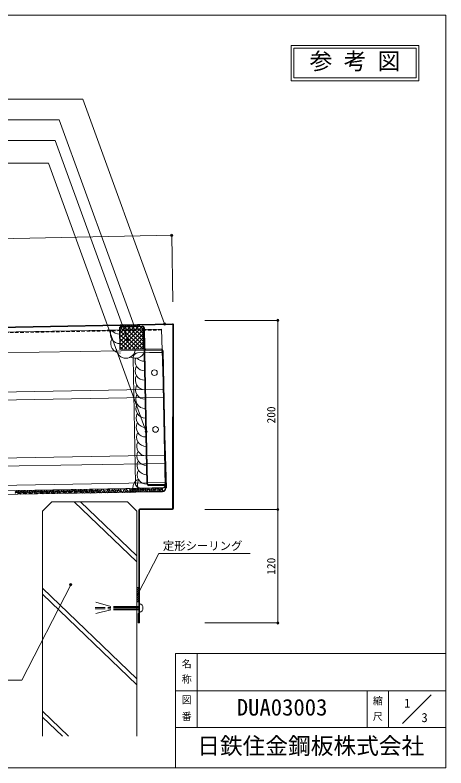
# Model space of a CAD drawing. Units: millimetres at full size, sheet at 1:3, with parts at other scales. Extents: x -593 to 9420, y -2143 to 398.
# Drawn here: x 3920 to 4376, y -398 to 398 of the extents above; entities that cross this region are included whole.
import ezdxf
from ezdxf.enums import TextEntityAlignment as Align

# ---------------------------------------------------------------- set-up
doc = ezdxf.new("R2010")
doc.units = ezdxf.units.MM
doc.header["$LTSCALE"] = 3
doc.header["$PDMODE"] = 32
doc.header["$PDSIZE"] = 2.4
doc.linetypes.add('CHAIN2', pattern=[12, 9, -1, 1, -1])
doc.linetypes.add('DASHED1', pattern=[1.8, 1.2, -0.6])
for name, color, linetype, lineweight in [('0-0', 7, 'Continuous', 9), ('0-1', 4, 'Continuous', 9), ('0-4', 3, 'Continuous', 9), ('0-6', 4, 'Continuous', 9), ('0-8', 2, 'Continuous', 9), ('0-C', 6, 'Continuous', 9), ('F-6', 7, 'Continuous', 9), ('F-D', 7, 'Continuous', 9), ('F-F__J_ADD', 4, 'Continuous', 9)]:
    doc.layers.add(name, color=color, linetype=linetype, lineweight=lineweight)
doc.layers.add('F-E', color=7, linetype='Continuous')
doc.styles.add('ＭＳ ゴシック', font='')
doc.styles.get('ＭＳ ゴシック').set_extended_font_data('MS Gothic')

msp = doc.modelspace()

# ---------------------------------------------------------------- linework, layer by layer
at = {"layer": '0-0'}
for p, q in [((3518.567, 309.303), (3991.987, 309.303)), ((4078.573, 71.409), (3991.987, 309.303)), ((3518.567, 287.334), (3967.051, 287.334)), ((4046.346, 69.471), (3967.051, 287.334)), ((3518.567, 265.365), (3962.971, 265.365)), ((4039.735, 54.459), (3962.971, 265.365)), ((3518.567, 241.299), (3955.72, 241.299)), ((4059.052, -42.603), (3955.72, 241.299)), ((3736.089, 158.185), (4086.019, 165.184)), ((4087.424, 94.942), (4086.019, 165.184)), ((4121.229, 75.227), (4198.229, 75.227)), ((4198.229, 75.227), (4198.229, -124.773)), ((4121.229, -124.773), (4198.229, -124.773)), ((4198.229, -124.773), (4198.229, -244.773)), ((4050.298, -214.485), (4072.492, -171.305)), ((4168.916, -171.305), (4072.492, -171.305)), ((3979.362, -204.373), (3927.521, -305.237)), ((4121.229, -244.773), (4198.229, -244.773)), ((3709.083, -305.237), (3927.521, -305.237))]:
    msp.add_line(p, q, dxfattribs=at)
for p in [(4086.019, 165.184), (4078.573, 71.409), (4198.229, 75.227), (4046.346, 69.471), (4039.735, 54.459), (4059.052, -42.603), (4198.229, -124.773), (3979.362, -204.373), (4050.298, -214.485), (4198.229, -244.773)]:
    msp.add_point(p, dxfattribs=at)
at = {"layer": '0-1'}
for p, q in [((4086.891, 71.575), (3739.209, 64.69)), ((3739.223, 63.99), (4086.905, 70.875)), ((4056.533, 67.167), (4056.955, 46.072)), ((4057.133, 67.179), (4057.561, 45.794)), ((4087.036, -123.773), (4087.109, 70.675)), ((4087.911, 70.575), (4087.838, -123.773)), ((4050.054, 41.042), (4074.904, 41.539)), ((4050.06, 40.733), (4075.2, 41.236)), ((4056.991, 44.273), (4056.955, 46.072)), ((4056.991, 44.273), (4057.053, 41.17)), ((4057.059, 40.873), (4059.828, -97.6)), ((4057.659, 40.885), (4057.561, 45.794)), ((4057.659, 40.885), (4060.423, -97.324)), ((4075.126, 44.945), (4058.784, 44.618)), ((4074.842, 44.63), (4058.791, 44.309)), ((4076.418, 43.115), (4079.28, -100)), ((4079.82, -98.136), (4077.018, 43.127)), ((4047.824, -97.484), (4045.162, 35.634)), ((4052.916, -102.074), (4077.766, -101.577)), ((4052.916, -102.074), (4077.766, -101.577)), ((4052.923, -102.383), (4078.038, -101.88)), ((4077.704, -98.486), (4061.353, -98.812)), ((4061.647, -98.499), (4079.82, -98.136)), ((4076.255, -98.772), (4061.958, -99.058)), ((4061.97, -99.657), (4076.267, -99.371)), ((4051.327, -124.973), (4051.327, -243.973)), ((4052.127, -124.973), (4052.127, -243.973)), ((4052.324, -123.973), (4086.836, -123.973)), ((4086.838, -124.773), (4052.327, -124.773)), ((4050.526, -234.773), (4050.526, -243.973)), ((4050.526, -234.773), (4051.327, -234.773))]:
    msp.add_line(p, q, dxfattribs=at)
at = {"layer": '0-1', "color": 2}
for p, q in [((3949.327, -126.687), (3959.327, -116.687)), ((3959.327, -116.687), (4039.327, -116.687)), ((4049.327, -180.304), (3983.113, -116.687)), ((3989.774, -116.687), (4049.327, -173.904)), ((4049.327, -126.687), (4039.327, -116.687)), ((3949.327, -364.634), (3949.327, -126.687)), ((4049.327, -126.687), (4049.327, -364.634)), ((3949.327, -207.879), (4049.327, -303.957)), ((4049.327, -310.357), (3949.327, -214.279)), ((3949.327, -337.933), (3977.118, -364.634)), ((3970.457, -364.634), (3949.327, -344.333))]:
    msp.add_line(p, q, dxfattribs=at)
at = {"layer": '0-1', "color": 3, "linetype": 'CHAIN2'}
for p, q in [((4021.533, -227.215), (4005.825, -222.881)), ((4051.627, -228.465), (4005.271, -228.465)), ((4051.627, -229.715), (4005.271, -229.715)), ((4051.627, -227.215), (4021.533, -227.215)), ((4021.533, -230.965), (4005.825, -234.799)), ((4051.627, -230.965), (4021.533, -230.965))]:
    msp.add_line(p, q, dxfattribs=at)
at = {"layer": '0-1'}
for points in [[(4054.992, 69.237), (4032.096, 68.779), (4032.108, 68.179), (4055.004, 68.637)], [(4076.387, -105.37), (4047.993, -105.938), (4048.005, -106.538), (4076.399, -105.97)]]:
    msp.add_lwpolyline(points, dxfattribs=at)
for centre in [(4067.768, 19.911), (4068.968, -40.077)]:
    msp.add_circle(centre, 3, dxfattribs=at)
for centre, radius, start, end in [((4055.034, 67.137), 2.1, 1.146, 91.146), ((4055.034, 67.137), 1.5, 1.146, 91.146), ((4086.911, 70.575), 1, 0, 91.14575), ((4086.909, 70.675), 0.2, 0, 91.14575), ((4050.154, 36.043), 5, 91.146, 181.146), ((4050.16, 35.734), 5, 91.146, 181.146), ((4058.755, 46.108), 1.8, 181.146, 271.146), ((4058.76, 45.818), 1.2, 181.146, 271.146), ((4074.872, 43.084), 1.546, 271.146, 91.146), ((4075.163, 43.09), 1.855, 271.146, 91.146), ((4052.816, -97.075), 5, 181.146, 271.146), ((4052.823, -97.384), 5, 181.146, 271.146), ((4061.323, -97.313), 1.5, 181.146, 271.146), ((4061.928, -97.558), 2.1, 181.146, 271.146), ((4061.623, -97.3), 1.2, 181.146, 271.146), ((4061.928, -97.558), 1.5, 181.146, 271.146), ((4076.327, -102.371), 3.6, 24.15, 91.146), ((4076.327, -102.371), 3, 18.323, 91.146), ((4076.327, -102.371), 3, 271.146, 1.146), ((4076.327, -102.371), 3.6, 271.146, 1.146), ((4077.735, -100.031), 1.546, 260.695, 91.146), ((4078.001, -100.027), 1.854, 7.892, 91.146), ((4078.001, -100.027), 1.854, 271.146, 1.047), ((4076.327, -102.371), 3, 1.146, 17.789), ((4076.327, -102.371), 3.6, 1.146, 23.704), ((4052.327, -124.973), 1, 90, 180), ((4052.327, -124.973), 0.2, 90, 180), ((4086.836, -123.773), 0.2, 270, 0), ((4086.838, -123.773), 1, 270, 0), ((4051.327, -243.973), 0.8, 180, 0)]:
    msp.add_arc(centre, radius, start, end, dxfattribs=at)
at = {"layer": '0-1', "color": 3}
msp.add_arc((4050.627, -229.09), 5, 287.45799, 72.54199, dxfattribs=at)
at = {"layer": '0-4'}
for p, q in [((4075.363, 65.889), (3332.254, 52.918)), ((4075.363, 65.889), (4080.408, -101.938)), ((4076.027, 43.808), (3332.254, 30.825)), ((4077.27, 2.451), (3332.254, -10.554)), ((4077.524, -5.982), (3332.254, -18.991)), ((4079.372, -67.485), (3332.254, -80.526)), ((4079.629, -76.026), (3332.254, -89.071)), ((4080.234, -96.14), (3332.254, -109.196)), ((4080.408, -101.938), (3332.254, -114.997))]:
    msp.add_line(p, q, dxfattribs=at)
at = {"layer": '0-4', "linetype": 'DASHED1'}
msp.add_line((4075.377, 65.089), (3332.268, 52.118), dxfattribs=at)
at = {"layer": '0-6'}
for p, q in [((4030.797, 68.153), (4055.791, 68.653)), ((4031.273, 44.308), (4030.797, 68.153)), ((4030.856, 65.167), (4033.783, 68.213)), ((4051.674, 44.716), (4030.865, 64.713)), ((4030.941, 60.926), (4038.025, 68.298)), ((4031.026, 56.684), (4042.267, 68.382)), ((4031.111, 52.443), (4046.509, 68.467)), ((4031.196, 48.202), (4050.752, 68.552)), ((4055.916, 44.801), (4031.598, 68.169)), ((4031.621, 44.315), (4054.994, 68.637)), ((4056.19, 48.698), (4035.84, 68.254)), ((4035.863, 44.4), (4055.86, 65.209)), ((4056.106, 52.94), (4040.081, 68.339)), ((4056.021, 57.182), (4044.323, 68.423)), ((4055.936, 61.424), (4048.564, 68.508)), ((4055.851, 65.666), (4052.805, 68.593)), ((4056.268, 44.808), (4055.791, 68.653)), ((4047.433, 44.631), (4030.95, 60.471)), ((4043.192, 44.546), (4031.035, 56.229)), ((4040.105, 44.484), (4055.945, 60.968)), ((4044.348, 44.569), (4056.03, 56.726)), ((4038.95, 44.461), (4031.12, 51.986)), ((4048.59, 44.654), (4056.115, 52.485)), ((4052.832, 44.739), (4056.2, 48.244)), ((4034.709, 44.376), (4031.204, 47.744)), ((4031.273, 44.308), (4056.268, 44.808)), ((4076.32, -102.009), (3332.254, -114.997)), ((4076.387, -105.37), (4076.32, -102.009)), ((4048.004, -106.504), (3332.254, -118.998)), ((4049.327, -207.816), (4049.853, -207.29)), ((4049.327, -222.29), (4049.327, -207.29)), ((4049.327, -207.29), (4051.327, -207.29)), ((4049.327, -209.937), (4051.327, -207.937)), ((4049.327, -212.059), (4051.327, -210.059)), ((4049.327, -214.18), (4051.327, -212.18)), ((4049.327, -216.301), (4051.327, -214.301)), ((4051.327, -207.29), (4051.327, -222.29)), ((4049.327, -218.423), (4051.327, -216.423)), ((4049.327, -220.544), (4051.327, -218.544)), ((4049.327, -222.29), (4051.327, -222.29)), ((4049.702, -222.29), (4051.327, -220.665))]:
    msp.add_line(p, q, dxfattribs=at)
msp.add_lwpolyline([(4048.005, -106.538), (4048.005, -105.938), (4076.387, -105.37)], dxfattribs=at)
for centre, radius in [((4025.975, -103.787), 0.36), ((4029.815, -103.763), 0.28), ((4031.974, -103.688), 0.36), ((4035.814, -103.664), 0.28), ((4037.973, -103.589), 0.36), ((4041.813, -103.565), 0.28), ((4044.628, -103.459), 0.36), ((4046.23, -103.156), 0.12), ((4047.367, -103.595), 0.2), ((4048.347, -103.039), 0.28), ((4049.642, -103.432), 0.16), ((4050.468, -103.541), 0.16), ((4051.341, -103.046), 0.36), ((4053.082, -103.865), 0.36), ((4053.062, -103.097), 0.12), ((4054.189, -103.559), 0.2), ((4055.181, -103.023), 0.28), ((4056.468, -103.441), 0.16), ((4057.408, -103.426), 0.16), ((4058.28, -102.932), 0.36), ((4060.021, -103.75), 0.36), ((4060.001, -102.983), 0.12), ((4061.129, -103.445), 0.2), ((4062.12, -102.908), 0.28), ((4063.407, -103.327), 0.16), ((4064.419, -103.31), 0.16), ((4065.291, -102.816), 0.36), ((4067.032, -103.634), 0.36), ((4067.012, -102.867), 0.12), ((4068.139, -103.329), 0.2), ((4069.131, -102.792), 0.28), ((4070.418, -103.211), 0.16), ((4070.946, -103.2), 0.16), ((4071.808, -102.688), 0.36), ((4073.565, -103.472), 0.36), ((4073.53, -102.705), 0.12), ((4074.667, -103.144), 0.2), ((4075.281, -103.522), 0.2), ((4075.647, -102.588), 0.28), ((3920.838, -106.082), 0.2), ((3920.861, -107.442), 0.2), ((3921.445, -106.472), 0.2), ((3921.83, -105.546), 0.28), ((3921.959, -108.544), 0.12), ((3922.249, -106.739), 0.16), ((3923.22, -107.403), 0.28), ((3923.117, -105.965), 0.16), ((3923.988, -105.47), 0.36), ((3923.874, -108.192), 0.2), ((3923.968, -106.671), 0.24), ((3924.861, -107.456), 0.2), ((3924.953, -108.175), 0.16), ((3925.368, -106.648), 0.36), ((3925.71, -105.522), 0.12), ((3926.035, -108.277), 0.24), ((3926.838, -105.983), 0.2), ((3926.86, -107.343), 0.2), ((3927.444, -106.373), 0.2), ((3927.829, -105.447), 0.28), ((3927.958, -108.445), 0.12), ((3928.249, -106.64), 0.16), ((3929.219, -107.304), 0.28), ((3929.116, -105.866), 0.16), ((3929.988, -105.371), 0.36), ((3929.872, -108.094), 0.2), ((3929.968, -106.572), 0.24), ((3930.861, -107.357), 0.2), ((3930.953, -108.076), 0.16), ((3931.367, -106.549), 0.36), ((3931.709, -105.423), 0.12), ((3932.034, -108.178), 0.24), ((3932.837, -105.884), 0.2), ((3932.859, -107.244), 0.2), ((3933.443, -106.274), 0.2), ((3933.828, -105.348), 0.28), ((3933.957, -108.346), 0.12), ((3934.248, -106.541), 0.16), ((3935.219, -107.205), 0.28), ((3935.115, -105.767), 0.16), ((3935.987, -105.272), 0.36), ((3935.872, -107.995), 0.2), ((3935.967, -106.473), 0.24), ((3936.86, -107.258), 0.2), ((3936.952, -107.977), 0.16), ((3937.367, -106.45), 0.36), ((3937.708, -105.324), 0.12), ((3938.033, -108.079), 0.24), ((3938.836, -105.785), 0.2), ((3938.858, -107.145), 0.2), ((3939.442, -106.175), 0.2), ((3939.827, -105.249), 0.28), ((3939.957, -108.247), 0.12), ((3940.247, -106.442), 0.16), ((3941.218, -107.106), 0.28), ((3941.114, -105.668), 0.16), ((3941.986, -105.173), 0.36), ((3941.871, -107.896), 0.2), ((3941.966, -106.374), 0.24), ((3942.859, -107.159), 0.2), ((3942.951, -107.878), 0.16), ((3943.366, -106.351), 0.36), ((3943.707, -105.225), 0.12), ((3944.033, -107.98), 0.24), ((3944.835, -105.686), 0.2), ((3944.857, -107.046), 0.2), ((3945.442, -106.076), 0.2), ((3945.826, -105.15), 0.28), ((3945.956, -108.148), 0.12), ((3946.246, -106.343), 0.16), ((3947.217, -107.007), 0.28), ((3947.113, -105.569), 0.16), ((3947.985, -105.074), 0.36), ((3947.87, -107.797), 0.2), ((3947.965, -106.275), 0.24), ((3948.858, -107.06), 0.2), ((3948.95, -107.779), 0.16), ((3949.365, -106.252), 0.36), ((3949.706, -105.126), 0.12), ((3950.032, -107.881), 0.24), ((3950.834, -105.587), 0.2), ((3950.857, -106.947), 0.2), ((3951.441, -105.977), 0.2), ((3951.825, -105.051), 0.28), ((3951.955, -108.049), 0.12), ((3952.245, -106.244), 0.16), ((3953.216, -106.908), 0.28), ((3953.113, -105.47), 0.16), ((3953.984, -104.975), 0.36), ((3953.869, -107.697), 0.2), ((3953.964, -106.176), 0.24), ((3954.857, -106.961), 0.2), ((3954.949, -107.68), 0.16), ((3955.364, -106.153), 0.36), ((3955.706, -105.027), 0.12), ((3956.031, -107.782), 0.24), ((3956.833, -105.488), 0.2), ((3956.856, -106.848), 0.2), ((3957.44, -105.878), 0.2), ((3957.824, -104.952), 0.28), ((3957.954, -107.95), 0.12), ((3958.244, -106.145), 0.16), ((3959.215, -106.809), 0.28), ((3959.111, -105.371), 0.16), ((3959.984, -104.876), 0.36), ((3959.868, -107.598), 0.2), ((3959.963, -106.077), 0.24), ((3960.856, -106.862), 0.2), ((3960.948, -107.581), 0.16), ((3961.363, -106.054), 0.36), ((3961.705, -104.928), 0.12), ((3962.03, -107.683), 0.24), ((3962.832, -105.389), 0.2), ((3962.855, -106.749), 0.2), ((3963.439, -105.779), 0.2), ((3963.824, -104.853), 0.28), ((3963.953, -107.851), 0.12), ((3964.243, -106.046), 0.16), ((3965.215, -106.71), 0.28), ((3965.111, -105.272), 0.16), ((3965.983, -104.777), 0.36), ((3965.868, -107.499), 0.2), ((3965.963, -105.977), 0.24), ((3966.856, -106.763), 0.2), ((3966.947, -107.482), 0.16), ((3967.362, -105.954), 0.36), ((3967.704, -104.829), 0.12), ((3968.029, -107.584), 0.24), ((3968.832, -105.29), 0.2), ((3968.854, -106.65), 0.2), ((3969.438, -105.68), 0.2), ((3969.823, -104.754), 0.28), ((3969.952, -107.752), 0.12), ((3970.243, -105.947), 0.16), ((3971.214, -106.611), 0.28), ((3971.11, -105.173), 0.16), ((3971.982, -104.678), 0.36), ((3971.867, -107.4), 0.2), ((3971.962, -105.878), 0.24), ((3972.855, -106.664), 0.2), ((3972.947, -107.382), 0.16), ((3973.362, -105.855), 0.36), ((3973.703, -104.73), 0.12), ((3974.029, -107.485), 0.24), ((3974.831, -105.191), 0.2), ((3974.853, -106.551), 0.2), ((3975.437, -105.581), 0.2), ((3975.822, -104.655), 0.28), ((3975.952, -107.653), 0.12), ((3976.242, -105.848), 0.16), ((3977.213, -106.512), 0.28), ((3977.109, -105.073), 0.16), ((3977.981, -104.579), 0.36), ((3977.866, -107.301), 0.2), ((3977.961, -105.779), 0.24), ((3978.854, -106.565), 0.2), ((3978.946, -107.283), 0.16), ((3979.361, -105.756), 0.36), ((3979.702, -104.631), 0.12), ((3980.028, -107.386), 0.24), ((3980.83, -105.092), 0.2), ((3980.852, -106.452), 0.2), ((3981.436, -105.482), 0.2), ((3981.821, -104.556), 0.28), ((3981.951, -107.554), 0.12), ((3982.241, -105.749), 0.16), ((3983.212, -106.413), 0.28), ((3983.108, -104.974), 0.16), ((3983.98, -104.48), 0.36), ((3983.865, -107.202), 0.2), ((3983.96, -105.681), 0.24), ((3984.853, -106.466), 0.2), ((3984.945, -107.184), 0.16), ((3985.36, -105.657), 0.36), ((3985.701, -104.532), 0.12), ((3986.027, -107.287), 0.24), ((3986.829, -104.993), 0.2), ((3986.852, -106.353), 0.2), ((3987.436, -105.383), 0.2), ((3987.82, -104.457), 0.28), ((3987.95, -107.455), 0.12), ((3988.24, -105.65), 0.16), ((3989.211, -106.314), 0.28), ((3989.107, -104.875), 0.16), ((3989.979, -104.381), 0.36), ((3989.864, -107.103), 0.2), ((3989.959, -105.582), 0.24), ((3990.852, -106.367), 0.2), ((3990.944, -107.085), 0.16), ((3991.359, -105.558), 0.36), ((3991.701, -104.433), 0.12), ((3992.026, -107.187), 0.24), ((3992.828, -104.894), 0.2), ((3992.851, -106.254), 0.2), ((3993.435, -105.284), 0.2), ((3993.82, -104.358), 0.28), ((3993.949, -107.356), 0.12), ((3994.239, -105.551), 0.16), ((3995.21, -106.215), 0.28), ((3995.107, -104.776), 0.16), ((3995.979, -104.282), 0.36), ((3995.863, -107.004), 0.2), ((3995.959, -105.482), 0.24), ((3996.852, -106.268), 0.2), ((3996.943, -106.986), 0.16), ((3997.358, -105.459), 0.36), ((3997.7, -104.334), 0.12), ((3998.025, -107.088), 0.24), ((3998.827, -104.795), 0.2), ((3998.85, -106.155), 0.2), ((3999.434, -105.185), 0.2), ((3999.819, -104.258), 0.28), ((3999.948, -107.257), 0.12), ((4000.238, -105.452), 0.16), ((4001.21, -106.116), 0.28), ((4001.106, -104.677), 0.16), ((4001.978, -104.183), 0.36), ((4001.863, -106.905), 0.2), ((4001.957, -105.383), 0.24), ((4002.851, -106.169), 0.2), ((4002.942, -106.887), 0.16), ((4003.357, -105.36), 0.36), ((4003.699, -104.234), 0.12), ((4004.024, -106.989), 0.24), ((4004.827, -104.696), 0.2), ((4004.849, -106.056), 0.2), ((4005.433, -105.086), 0.2), ((4005.818, -104.159), 0.28), ((4005.948, -107.158), 0.12), ((4006.238, -105.353), 0.16), ((4007.209, -106.017), 0.28), ((4007.105, -104.578), 0.16), ((4007.977, -104.084), 0.36), ((4007.862, -106.806), 0.2), ((4007.957, -105.284), 0.24), ((4008.85, -106.07), 0.2), ((4008.942, -106.788), 0.16), ((4009.356, -105.261), 0.36), ((4009.698, -104.135), 0.12), ((4010.023, -106.891), 0.24), ((4010.826, -104.597), 0.2), ((4010.848, -105.957), 0.2), ((4011.432, -104.987), 0.2), ((4011.817, -104.06), 0.28), ((4011.946, -107.059), 0.12), ((4013.208, -105.918), 0.28), ((4013.976, -103.985), 0.36), ((4013.861, -106.707), 0.2), ((4014.495, -104.864), 0.2), ((4014.849, -105.971), 0.2), ((4014.941, -106.689), 0.16), ((4015.3, -105.131), 0.16), ((4016.023, -106.792), 0.24), ((4016.167, -104.356), 0.16), ((4016.848, -105.858), 0.2), ((4017.816, -103.961), 0.28), ((4017.946, -106.96), 0.12), ((4018.419, -105.039), 0.36), ((4018.76, -103.914), 0.12), ((4019.207, -105.819), 0.28), ((4019.975, -103.886), 0.36), ((4019.86, -106.608), 0.2), ((4020.495, -104.765), 0.2), ((4020.848, -105.872), 0.2), ((4020.94, -106.59), 0.16), ((4021.299, -105.032), 0.16), ((4022.022, -106.692), 0.24), ((4022.166, -104.257), 0.16), ((4022.846, -105.759), 0.2), ((4023.018, -104.963), 0.24), ((4023.815, -103.863), 0.28), ((4023.945, -106.861), 0.12), ((4024.418, -104.94), 0.36), ((4025.206, -105.72), 0.28), ((4025.859, -106.509), 0.2), ((4026.494, -104.666), 0.2), ((4026.847, -105.773), 0.2), ((4026.939, -106.491), 0.16), ((4027.298, -104.933), 0.16), ((4027.695, -103.838), 0.12), ((4028.021, -106.593), 0.24), ((4028.166, -104.158), 0.16), ((4028.846, -105.66), 0.2), ((4029.018, -104.864), 0.24), ((4029.944, -106.762), 0.12), ((4030.417, -104.841), 0.36), ((4031.205, -105.621), 0.28), ((4031.859, -106.41), 0.2), ((4031.909, -105.537), 0.2), ((4032.493, -104.567), 0.2), ((4032.846, -105.674), 0.2), ((4032.938, -106.392), 0.16), ((4033.695, -103.739), 0.12), ((4034.02, -106.494), 0.24), ((4034.845, -105.561), 0.2), ((4035.417, -104.756), 0.28), ((4035.943, -106.662), 0.12), ((4037.204, -105.522), 0.28), ((4037.643, -104.523), 0.2), ((4037.858, -106.311), 0.2), ((4038.846, -105.575), 0.2), ((4038.938, -106.293), 0.16), ((4039.443, -104.543), 0.28), ((4039.694, -103.64), 0.12), ((4040.019, -106.395), 0.24), ((4040.844, -105.462), 0.2), ((4041.942, -106.563), 0.12), ((4042.137, -104.756), 0.28), ((4042.369, -105.864), 0.12), ((4043.204, -105.423), 0.28), ((4043.1, -103.984), 0.16), ((4043.766, -103.971), 0.16), ((4044.488, -105.789), 0.28), ((4044.632, -104.66), 0.24), ((4045.518, -105.564), 0.16), ((4046.265, -103.923), 0.36), ((4046.385, -104.789), 0.16), ((4046.441, -106.194), 0.16), ((4047.237, -105.495), 0.24), ((4047.981, -103.973), 0.2), ((4048.637, -105.472), 0.36), ((4048.79, -104.223), 0.16), ((4050.106, -104.808), 0.2), ((4050.712, -105.198), 0.2), ((4051.32, -104.246), 0.24), ((4051.517, -105.465), 0.16), ((4052.384, -104.69), 0.16), ((4053.236, -105.396), 0.24), ((4054.636, -105.373), 0.36), ((4054.796, -103.949), 0.2), ((4055.6, -104.216), 0.16), ((4056.105, -104.709), 0.2), ((4057.516, -105.366), 0.16), ((4058.26, -104.132), 0.24), ((4058.384, -104.591), 0.16), ((4059.235, -105.297), 0.24), ((4060.635, -105.274), 0.36), ((4061.735, -103.835), 0.2), ((4062.54, -104.101), 0.16), ((4062.711, -105), 0.2), ((4063.515, -105.267), 0.16), ((4064.383, -104.492), 0.16), ((4065.234, -105.198), 0.24), ((4065.27, -104.016), 0.24), ((4066.634, -105.175), 0.36), ((4068.104, -104.511), 0.2), ((4068.746, -103.719), 0.2), ((4069.515, -105.167), 0.16), ((4069.55, -103.985), 0.16), ((4071.234, -105.099), 0.24), ((4071.812, -103.889), 0.24), ((4072.995, -104.717), 0.36), ((4074.103, -104.412), 0.2), ((4075.514, -105.068), 0.16)]:
    msp.add_circle(centre, radius, dxfattribs=at)
at = {"layer": '0-8'}
for centre, start, end in [((4031.183, 60.671), 154.384, 272.3205), ((4030.778, 70.663), 214.72177, 272.3205), ((4031.587, 50.679), 152.3205, 272.3205), ((4037.57, 45.13), 181.146, 0.445), ((4047.57, 45.13), 240, 341.231), ((4057.238, 31.915), 161.231, 271.146), ((4057.038, 41.913), 221.231, 271.146), ((4057.438, 21.917), 153.209, 271.146), ((4057.638, 11.919), 151.146, 271.146), ((4057.838, 1.921), 153.209, 271.146), ((4058.038, -8.077), 151.146, 271.146), ((4058.238, -18.075), 153.209, 271.146), ((4058.438, -28.073), 151.146, 271.146), ((4058.638, -38.071), 153.209, 271.146), ((4058.838, -48.069), 151.146, 271.146), ((4059.038, -58.067), 153.209, 271.146), ((4059.238, -68.065), 151.146, 271.146), ((4059.438, -78.063), 153.209, 271.146), ((4059.638, -88.061), 151.146, 271.146), ((4055.097, -101.752), 120.393, 181.146), ((4059.838, -98.059), 153.209, 202.907)]:
    msp.add_arc(centre, 10, start, end, dxfattribs=at)
at = {"layer": '0-C'}
for p, q in [((4032.259, 69.782), (4033.278, 68.802)), ((4034.379, 69.824), (4035.399, 68.845)), ((4036.5, 69.867), (4037.52, 68.887)), ((4038.621, 69.909), (4039.641, 68.93)), ((4040.742, 69.952), (4041.762, 68.972)), ((4042.863, 69.994), (4043.883, 69.014)), ((4044.984, 70.037), (4046.004, 69.057)), ((4047.105, 70.079), (4048.124, 69.099)), ((4049.226, 70.122), (4050.245, 69.142)), ((4051.347, 70.164), (4052.086, 69.453))]:
    msp.add_line(p, q, dxfattribs=at)
for points in [[(4032.076, 69.778), (4052.072, 70.178), (4052.092, 69.179)], [(4032.076, 69.778), (4032.096, 68.779), (4052.092, 69.179)]]:
    msp.add_lwpolyline(points, dxfattribs=at)
at = {"layer": 'F-6', "color": 4}
for points in [[(4212.333, 328.567), (4212.333, 366.067), (4347.333, 366.067), (4347.333, 328.567)], [(4215.333, 331.567), (4215.333, 363.067), (4344.333, 363.067), (4344.333, 331.567)]]:
    msp.add_lwpolyline(points, close=True, dxfattribs=at)
at = {"layer": 'F-D'}
msp.add_line((4330.084, -351.107), (4360.276, -320.915), dxfattribs=at)
at = {"layer": 'F-F__J_ADD'}
for p, q in [((3189.771, 398.1), (4375.972, 398.1)), ((4375.972, -398.1), (4375.972, 398.1)), ((4090.071, -277.2), (4375.972, -277.2)), ((4090.071, -277.2), (4090.071, -398.1)), ((4112.872, -277.2), (4112.872, -355.5)), ((4375.972, -316.5), (4090.071, -316.5)), ((4292.872, -355.5), (4292.872, -316.5)), ((4315.372, -355.5), (4315.372, -316.5)), ((4375.972, -355.5), (4090.071, -355.5)), ((4375.972, -398.1), (3189.771, -398.1))]:
    msp.add_line(p, q, dxfattribs=at)

# ---------------------------------------------------------------- texts
at = {"layer": '0-0', "style": 'ＭＳ ゴシック'}
for s, p in [('200', (4198.229, -33.773)), ('120', (4198.229, -193.773))]:
    msp.add_text(s, height=8.798, rotation=90, dxfattribs=at).set_placement(p, align=Align.BOTTOM_LEFT)
msp.add_text('定形シーリング', height=8.798, dxfattribs=at).set_placement((4076.731, -170.304), align=Align.BOTTOM_LEFT)
at = {"layer": 'F-6', "style": 'ＭＳ ゴシック'}
for s, p in [('参 考 図', (4231.833, 335.317)), ('DUA03003', (4154.872, -348))]:
    msp.add_text(s, height=17.6, dxfattribs=at).set_placement(p, align=Align.BOTTOM_LEFT)
at = {"layer": 'F-E', "style": 'ＭＳ ゴシック'}
for s, height, p in [('名', 7.698, (4096.655, -294.212)), ('称', 7.698, (4096.655, -310.324)), ('図', 7.698, (4096.655, -332.263)), ('縮', 7.698, (4298.748, -333.291)), ('1', 9.677, (4331.797, -337.347)), ('番', 7.698, (4096.655, -349.745)), ('尺', 7.698, (4298.748, -349.745)), ('3', 9.677, (4350.104, -352.554)), ('日鉄住金鋼板株式会社', 17.6, (4113.022, -388.8))]:
    msp.add_text(s, height=height, dxfattribs=at).set_placement(p, align=Align.BOTTOM_LEFT)

doc.saveas('drawing.dxf')
